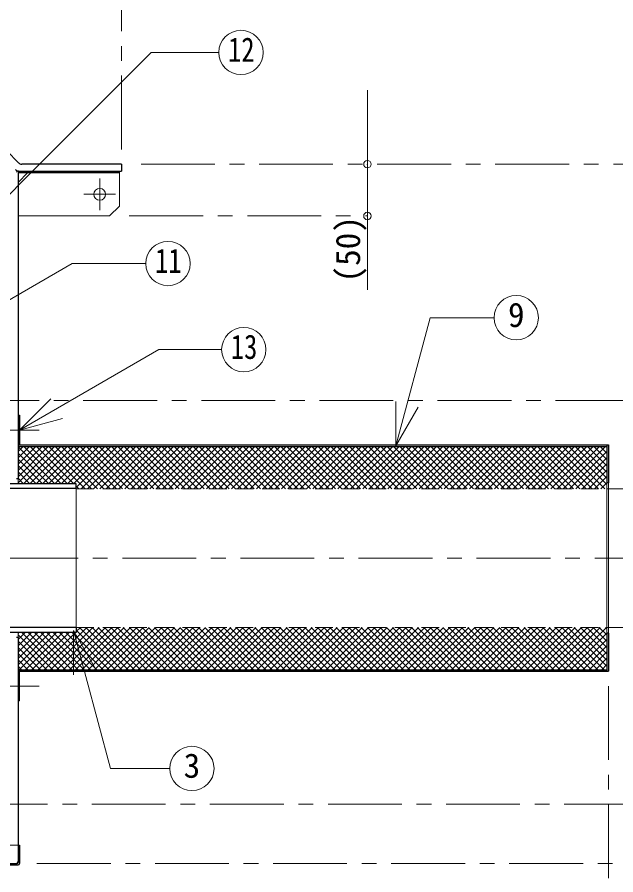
# Model space of a CAD drawing. Units: millimetres at full size, sheet at 1:15; details may follow other scales. Extents: x -3151 to 2924, y -2106 to 2109.
# Drawn here: x -929 to -321, y -1320 to -449 of the extents above; entities that cross this region are included whole.
import ezdxf
from ezdxf.enums import TextEntityAlignment as Align

# ---------------------------------------------------------------- set-up
doc = ezdxf.new("R2010")
doc.units = ezdxf.units.MM
doc.header["$LTSCALE"] = 15
doc.header["$PDMODE"] = 32
doc.header["$PDSIZE"] = 7.5
doc.linetypes.add('CHAIN1', pattern=[8, 5, -1, 1, -1])
doc.linetypes.add('DASHED1', pattern=[1.8, 1.2, -0.6])
doc.layers.add('0-0____1', color=7, linetype='Continuous', lineweight=9)
doc.layers.add('0-E_寸法', color=4, linetype='Continuous', lineweight=9)
doc.styles.add('ＭＳ ゴシック', font='')
doc.styles.get('ＭＳ ゴシック').set_extended_font_data('MS Gothic')

msp = doc.modelspace()

# ---------------------------------------------------------------- linework, layer by layer
at = {"layer": '0-0____1', "color": 4, "linetype": 'CHAIN1'}
for p, q in [((-823.4, -583.33), (-823.4, 11.67)), ((-803.4, -598.33), (236.6, -598.33)), ((-845.4, -644.93), (-845.4, -612.93)), ((-861.4, -628.93), (-829.4, -628.93)), ((-815.4, -650.93), (-573.4, -650.93)), ((-982.1, -838.33), (106.6, -838.33)), ((-950, -868.33), (-906.8, -868.33)), ((-1062.4, -998.33), (41.6, -998.33)), ((-950, -1128.33), (-906.8, -1128.33)), ((-328.4, -1128.33), (-328.4, -1628.33)), ((-973.4, -1248.33), (171.6, -1248.33)), ((-909.2, -1308.33), (236.6, -1308.33))]:
    msp.add_line(p, q, dxfattribs=at)
at = {"layer": '0-0____1', "color": 5, "lineweight": 25}
for p, q in [((-928.09, -596.82), (-939.83, -584.83)), ((-823.4, -598.33), (-924.51, -598.33)), ((-823.4, -598.33), (-823.4, -605.33)), ((-928.4, -605.33), (-823.4, -605.33)), ((-928.4, -607.73), (-928.4, -917.83)), ((-927.6, -606.93), (-825.4, -606.93)), ((-825.4, -606.93), (-825.4, -605.33)), ((-928.4, -883.33), (-328.4, -883.33)), ((-928.4, -884.93), (-330, -884.93)), ((-330, -883.33), (-330, -921.98)), ((-328.4, -883.33), (-328.4, -921.98)), ((-869.4, -922.83), (-1003.4, -922.83)), ((-928.4, -917.83), (-930, -917.83)), ((-869.4, -927.83), (-869.4, -922.83)), ((-328.4, -921.98), (-330, -921.98)), ((-869.4, -927.83), (-1008.4, -927.83)), ((-869.4, -1068.83), (-1008.4, -1068.83)), ((-928.4, -1078.83), (-930, -1078.83)), ((-928.4, -1078.83), (-928.4, -1307.53)), ((-330, -1074.68), (-330, -1113.33)), ((-328.4, -1074.68), (-330, -1074.68)), ((-328.4, -1074.68), (-328.4, -1113.33)), ((-928.4, -1111.73), (-330, -1111.73)), ((-928.4, -1113.33), (-328.4, -1113.33)), ((-928.4, -1289.93), (-926.8, -1289.93)), ((-926.8, -1289.93), (-926.8, -1308.33)), ((-2438.4, -1309.93), (-928.4, -1309.93)), ((-2437.6, -1308.33), (-929.2, -1308.33))]:
    msp.add_line(p, q, dxfattribs=at)
at = {"layer": '0-0____1', "lineweight": 18}
for p, q in [((-928.4, -616.93), (-918.4, -606.93)), ((-825.4, -640.93), (-825.4, -606.93)), ((-926.8, -868.33), (-894.98, -836.51)), ((-544.4, -884.19), (-544.4, -839.19)), ((-544.4, -884.19), (-521.9, -845.22)), ((-926.8, -868.33), (-883.34, -856.68)), ((-928.4, -917.83), (-928.4, -922.83)), ((-330, -921.98), (-330, -1074.68)), ((-328.4, -1074.68), (-328.4, -921.98)), ((-869.4, -927.83), (-869.4, -1068.83)), ((-928.4, -1073.83), (-928.4, -1078.83)), ((-872.08, -1071.88), (-872.08, -1116.88)), ((-872.08, -1071.88), (-849.58, -1110.85)), ((-926.8, -1143.33), (-926.8, -1113.33)), ((-928.4, -1143.33), (-926.8, -1143.33))]:
    msp.add_line(p, q, dxfattribs=at)
at = {"layer": '0-0____1', "color": 4, "linetype": 'DASHED1'}
for p, q in [((-869.4, -927.98), (-288.4, -927.98)), ((-869.4, -1068.68), (-288.4, -1068.68)), ((-928.4, -1289.93), (-2438.4, -1289.93))]:
    msp.add_line(p, q, dxfattribs=at)
at = {"layer": '0-0____1', "lineweight": 18}
for points in [[(-1068.6, -760.2), (-793.28, -484.88), (-724.36, -484.88)], [(-825.4, -640.93), (-835.4, -650.93), (-928.4, -650.93)], [(-1026.32, -787.47), (-873.47, -699.23), (-798.54, -699.23)], [(-544.4, -884.19), (-509.57, -754.22), (-444.59, -754.22)], [(-926.8, -868.33), (-785.35, -786.66), (-721.54, -786.66)], [(-872.08, -1071.88), (-834.54, -1211.98), (-774.2, -1211.98)]]:
    msp.add_lwpolyline(points, dxfattribs=at)
at = {"layer": '0-0____1', "color": 5, "lineweight": 25}
for points in [[(-928.4, -853.33), (-926.8, -853.33), (-926.8, -883.33)], [(-869.4, -1068.83), (-869.4, -1073.83), (-1003.4, -1073.83)]]:
    msp.add_lwpolyline(points, dxfattribs=at)
at = {"layer": '0-0____1', "lineweight": 18}
for centre, radius in [((-701.86, -484.88), 22.5), ((-845.4, -628.93), 6), ((-776.04, -699.23), 22.5), ((-422.09, -754.22), 22.5), ((-699.04, -786.66), 22.5), ((-751.7, -1211.98), 22.5)]:
    msp.add_circle(centre, radius, dxfattribs=at)
at = {"layer": '0-0____1', "color": 5, "lineweight": 25}
for centre, radius, start, end in [((-924.51, -593.33), 5, 224.3947, 270), ((-927.46, -600.33), 5, 224.3947, 270), ((-928.4, -606.93), 1.6, 90, 180), ((-927.6, -607.73), 0.8, 90, 180), ((-930, -1306.73), 1.6, 270, 0), ((-929.2, -1307.53), 0.8, 270, 0), ((-928.4, -1308.33), 1.6, 270, 0)]:
    msp.add_arc(centre, radius, start, end, dxfattribs=at)
at = {"layer": '0-E_寸法'}
for p, q in [((-573.4, -725.93), (-573.4, -523.33)), ((-928.5, -605.22), (-928.39, -605.33)), ((-928.4, -922.04), (-891.29, -884.93)), ((-928.4, -915.68), (-897.65, -884.93)), ((-928.4, -909.31), (-904.02, -884.93)), ((-928.4, -902.95), (-910.38, -884.93)), ((-928.4, -896.58), (-916.75, -884.93)), ((-928.4, -890.22), (-923.11, -884.93)), ((-928.4, -885.33), (-890.9, -922.83)), ((-922.83, -922.83), (-884.93, -884.93)), ((-922.44, -884.93), (-884.54, -922.83)), ((-916.46, -922.83), (-878.56, -884.93)), ((-916.08, -884.93), (-878.18, -922.83)), ((-910.1, -922.83), (-872.2, -884.93)), ((-909.71, -884.93), (-871.81, -922.83)), ((-903.73, -922.83), (-865.83, -884.93)), ((-903.35, -884.93), (-860.3, -927.98)), ((-897.37, -922.83), (-859.47, -884.93)), ((-896.98, -884.93), (-853.93, -927.98)), ((-891.01, -922.83), (-853.11, -884.93)), ((-890.62, -884.93), (-847.57, -927.98)), ((-884.64, -922.83), (-846.74, -884.93)), ((-884.26, -884.93), (-841.21, -927.98)), ((-878.28, -922.83), (-840.38, -884.93)), ((-877.89, -884.93), (-834.84, -927.98)), ((-871.91, -922.83), (-834.01, -884.93)), ((-871.53, -884.93), (-828.48, -927.98)), ((-869.4, -926.68), (-827.65, -884.93)), ((-865.16, -884.93), (-822.11, -927.98)), ((-864.34, -927.98), (-821.29, -884.93)), ((-858.8, -884.93), (-815.75, -927.98)), ((-857.97, -927.98), (-814.92, -884.93)), ((-852.44, -884.93), (-809.39, -927.98)), ((-851.61, -927.98), (-808.56, -884.93)), ((-846.07, -884.93), (-803.02, -927.98)), ((-845.24, -927.98), (-802.19, -884.93)), ((-839.71, -884.93), (-796.66, -927.98)), ((-838.88, -927.98), (-795.83, -884.93)), ((-833.34, -884.93), (-790.29, -927.98)), ((-832.52, -927.98), (-789.47, -884.93)), ((-826.98, -884.93), (-783.93, -927.98)), ((-826.15, -927.98), (-783.1, -884.93)), ((-820.62, -884.93), (-777.57, -927.98)), ((-819.79, -927.98), (-776.74, -884.93)), ((-814.25, -884.93), (-771.2, -927.98)), ((-813.42, -927.98), (-770.37, -884.93)), ((-807.89, -884.93), (-764.84, -927.98)), ((-807.06, -927.98), (-764.01, -884.93)), ((-801.52, -884.93), (-758.47, -927.98)), ((-800.7, -927.98), (-757.65, -884.93)), ((-795.16, -884.93), (-752.11, -927.98)), ((-794.33, -927.98), (-751.28, -884.93)), ((-788.8, -884.93), (-745.75, -927.98)), ((-787.97, -927.98), (-744.92, -884.93)), ((-782.43, -884.93), (-739.38, -927.98)), ((-781.6, -927.98), (-738.55, -884.93)), ((-776.07, -884.93), (-733.02, -927.98)), ((-775.24, -927.98), (-732.19, -884.93)), ((-769.7, -884.93), (-726.65, -927.98)), ((-768.88, -927.98), (-725.83, -884.93)), ((-763.34, -884.93), (-720.29, -927.98)), ((-762.51, -927.98), (-719.46, -884.93)), ((-756.98, -884.93), (-713.93, -927.98)), ((-756.15, -927.98), (-713.1, -884.93)), ((-750.61, -884.93), (-707.56, -927.98)), ((-749.78, -927.98), (-706.73, -884.93)), ((-744.25, -884.93), (-701.2, -927.98)), ((-743.42, -927.98), (-700.37, -884.93)), ((-737.88, -884.93), (-694.83, -927.98)), ((-737.06, -927.98), (-694.01, -884.93)), ((-731.52, -884.93), (-688.47, -927.98)), ((-730.69, -927.98), (-687.64, -884.93)), ((-725.16, -884.93), (-682.11, -927.98)), ((-724.33, -927.98), (-681.28, -884.93)), ((-718.79, -884.93), (-675.74, -927.98)), ((-717.96, -927.98), (-674.91, -884.93)), ((-712.43, -884.93), (-669.38, -927.98)), ((-711.6, -927.98), (-668.55, -884.93)), ((-706.06, -884.93), (-663.01, -927.98)), ((-705.24, -927.98), (-662.19, -884.93)), ((-699.7, -884.93), (-656.65, -927.98)), ((-698.87, -927.98), (-655.82, -884.93)), ((-693.34, -884.93), (-650.29, -927.98)), ((-692.51, -927.98), (-649.46, -884.93)), ((-686.97, -884.93), (-643.92, -927.98)), ((-686.14, -927.98), (-643.09, -884.93)), ((-680.61, -884.93), (-637.56, -927.98)), ((-679.78, -927.98), (-636.73, -884.93)), ((-674.24, -884.93), (-631.19, -927.98)), ((-673.42, -927.98), (-630.37, -884.93)), ((-667.88, -884.93), (-624.83, -927.98)), ((-667.05, -927.98), (-624, -884.93)), ((-661.52, -884.93), (-618.47, -927.98)), ((-660.69, -927.98), (-617.64, -884.93)), ((-655.15, -884.93), (-612.1, -927.98)), ((-654.33, -927.98), (-611.28, -884.93)), ((-648.79, -884.93), (-605.74, -927.98)), ((-647.96, -927.98), (-604.91, -884.93)), ((-642.43, -884.93), (-599.38, -927.98)), ((-641.6, -927.98), (-598.55, -884.93)), ((-636.06, -884.93), (-593.01, -927.98)), ((-635.23, -927.98), (-592.18, -884.93)), ((-629.7, -884.93), (-586.65, -927.98)), ((-628.87, -927.98), (-585.82, -884.93)), ((-623.33, -884.93), (-580.28, -927.98)), ((-622.51, -927.98), (-579.46, -884.93)), ((-616.97, -884.93), (-573.92, -927.98)), ((-616.14, -927.98), (-573.09, -884.93)), ((-610.61, -884.93), (-567.56, -927.98)), ((-609.78, -927.98), (-566.73, -884.93)), ((-604.24, -884.93), (-561.19, -927.98)), ((-603.41, -927.98), (-560.36, -884.93)), ((-597.88, -884.93), (-554.83, -927.98)), ((-597.05, -927.98), (-554, -884.93)), ((-591.51, -884.93), (-548.46, -927.98)), ((-590.69, -927.98), (-547.64, -884.93)), ((-585.15, -884.93), (-542.1, -927.98)), ((-584.32, -927.98), (-541.27, -884.93)), ((-578.79, -884.93), (-535.74, -927.98)), ((-577.96, -927.98), (-534.91, -884.93)), ((-572.42, -884.93), (-529.37, -927.98)), ((-571.59, -927.98), (-528.54, -884.93)), ((-566.06, -884.93), (-523.01, -927.98)), ((-565.23, -927.98), (-522.18, -884.93)), ((-559.69, -884.93), (-516.64, -927.98)), ((-558.87, -927.98), (-515.82, -884.93)), ((-553.33, -884.93), (-510.28, -927.98)), ((-552.5, -927.98), (-509.45, -884.93)), ((-546.97, -884.93), (-503.92, -927.98)), ((-546.14, -927.98), (-503.09, -884.93)), ((-540.6, -884.93), (-497.55, -927.98)), ((-539.77, -927.98), (-496.72, -884.93)), ((-534.24, -884.93), (-491.19, -927.98)), ((-533.41, -927.98), (-490.36, -884.93)), ((-527.87, -884.93), (-484.82, -927.98)), ((-527.05, -927.98), (-484, -884.93)), ((-521.51, -884.93), (-478.46, -927.98)), ((-520.68, -927.98), (-477.63, -884.93)), ((-515.15, -884.93), (-472.1, -927.98)), ((-514.32, -927.98), (-471.27, -884.93)), ((-508.78, -884.93), (-465.73, -927.98)), ((-507.95, -927.98), (-464.9, -884.93)), ((-502.42, -884.93), (-459.37, -927.98)), ((-501.59, -927.98), (-458.54, -884.93)), ((-496.05, -884.93), (-453, -927.98)), ((-495.23, -927.98), (-452.18, -884.93)), ((-489.69, -884.93), (-446.64, -927.98)), ((-488.86, -927.98), (-445.81, -884.93)), ((-483.33, -884.93), (-440.28, -927.98)), ((-482.5, -927.98), (-439.45, -884.93)), ((-476.96, -884.93), (-433.91, -927.98)), ((-476.13, -927.98), (-433.08, -884.93)), ((-470.6, -884.93), (-427.55, -927.98)), ((-469.77, -927.98), (-426.72, -884.93)), ((-464.23, -884.93), (-421.18, -927.98)), ((-463.41, -927.98), (-420.36, -884.93)), ((-457.87, -884.93), (-414.82, -927.98)), ((-457.04, -927.98), (-413.99, -884.93)), ((-451.51, -884.93), (-408.46, -927.98)), ((-450.68, -927.98), (-407.63, -884.93)), ((-445.14, -884.93), (-402.09, -927.98)), ((-444.31, -927.98), (-401.26, -884.93)), ((-438.78, -884.93), (-395.73, -927.98)), ((-437.95, -927.98), (-394.9, -884.93)), ((-432.41, -884.93), (-389.36, -927.98)), ((-431.59, -927.98), (-388.54, -884.93)), ((-426.05, -884.93), (-383, -927.98)), ((-425.22, -927.98), (-382.17, -884.93)), ((-419.69, -884.93), (-376.64, -927.98)), ((-418.86, -927.98), (-375.81, -884.93)), ((-413.32, -884.93), (-370.27, -927.98)), ((-412.49, -927.98), (-369.44, -884.93)), ((-406.96, -884.93), (-363.91, -927.98)), ((-406.13, -927.98), (-363.08, -884.93)), ((-400.59, -884.93), (-357.54, -927.98)), ((-399.77, -927.98), (-356.72, -884.93)), ((-394.23, -884.93), (-351.18, -927.98)), ((-393.4, -927.98), (-350.35, -884.93)), ((-387.87, -884.93), (-344.82, -927.98)), ((-387.04, -927.98), (-343.99, -884.93)), ((-381.5, -884.93), (-338.45, -927.98)), ((-380.67, -927.98), (-337.62, -884.93)), ((-375.14, -884.93), (-332.09, -927.98)), ((-374.31, -927.98), (-331.26, -884.93)), ((-368.77, -884.93), (-330, -923.7)), ((-362.41, -884.93), (-330, -917.33)), ((-356.05, -884.93), (-330, -910.97)), ((-349.68, -884.93), (-330, -904.61)), ((-343.32, -884.93), (-330, -898.24)), ((-336.96, -884.93), (-330, -891.88)), ((-330.59, -884.93), (-330, -885.51)), ((-928.4, -891.69), (-897.27, -922.83)), ((-367.95, -927.98), (-330, -890.03)), ((-361.58, -927.98), (-330, -896.4)), ((-928.4, -898.05), (-903.63, -922.83)), ((-928.4, -904.42), (-910, -922.83)), ((-355.22, -927.98), (-330, -902.76)), ((-928.4, -910.78), (-916.36, -922.83)), ((-348.86, -927.98), (-330, -909.12)), ((-928.4, -917.15), (-922.72, -922.83)), ((-342.49, -927.98), (-330, -915.49)), ((-336.13, -927.98), (-330, -921.85)), ((-869.4, -925.23), (-866.66, -927.98)), ((-901.71, -1111.73), (-858.66, -1068.68)), ((-895.35, -1111.73), (-852.3, -1068.68)), ((-888.99, -1111.73), (-845.94, -1068.68)), ((-882.62, -1111.73), (-839.57, -1068.68)), ((-876.26, -1111.73), (-833.21, -1068.68)), ((-869.89, -1111.73), (-826.84, -1068.68)), ((-869.4, -1073.05), (-865.03, -1068.68)), ((-865.97, -1068.68), (-822.92, -1111.73)), ((-863.53, -1111.73), (-820.48, -1068.68)), ((-859.6, -1068.68), (-816.55, -1111.73)), ((-857.17, -1111.73), (-814.12, -1068.68)), ((-853.24, -1068.68), (-810.19, -1111.73)), ((-850.8, -1111.73), (-807.75, -1068.68)), ((-846.88, -1068.68), (-803.83, -1111.73)), ((-844.44, -1111.73), (-801.39, -1068.68)), ((-840.51, -1068.68), (-797.46, -1111.73)), ((-838.08, -1111.73), (-795.03, -1068.68)), ((-834.15, -1068.68), (-791.1, -1111.73)), ((-831.71, -1111.73), (-788.66, -1068.68)), ((-827.78, -1068.68), (-784.73, -1111.73)), ((-825.35, -1111.73), (-782.3, -1068.68)), ((-821.42, -1068.68), (-778.37, -1111.73)), ((-818.98, -1111.73), (-775.93, -1068.68)), ((-815.06, -1068.68), (-772.01, -1111.73)), ((-812.62, -1111.73), (-769.57, -1068.68)), ((-808.69, -1068.68), (-765.64, -1111.73)), ((-806.26, -1111.73), (-763.21, -1068.68)), ((-802.33, -1068.68), (-759.28, -1111.73)), ((-799.89, -1111.73), (-756.84, -1068.68)), ((-795.97, -1068.68), (-752.92, -1111.73)), ((-793.53, -1111.73), (-750.48, -1068.68)), ((-789.6, -1068.68), (-746.55, -1111.73)), ((-787.16, -1111.73), (-744.11, -1068.68)), ((-783.24, -1068.68), (-740.19, -1111.73)), ((-780.8, -1111.73), (-737.75, -1068.68)), ((-776.87, -1068.68), (-733.82, -1111.73)), ((-774.44, -1111.73), (-731.39, -1068.68)), ((-770.51, -1068.68), (-727.46, -1111.73)), ((-768.07, -1111.73), (-725.02, -1068.68)), ((-764.15, -1068.68), (-721.1, -1111.73)), ((-761.71, -1111.73), (-718.66, -1068.68)), ((-757.78, -1068.68), (-714.73, -1111.73)), ((-755.34, -1111.73), (-712.29, -1068.68)), ((-751.42, -1068.68), (-708.37, -1111.73)), ((-748.98, -1111.73), (-705.93, -1068.68)), ((-745.05, -1068.68), (-702, -1111.73)), ((-742.62, -1111.73), (-699.57, -1068.68)), ((-738.69, -1068.68), (-695.64, -1111.73)), ((-736.25, -1111.73), (-693.2, -1068.68)), ((-732.33, -1068.68), (-689.28, -1111.73)), ((-729.89, -1111.73), (-686.84, -1068.68)), ((-725.96, -1068.68), (-682.91, -1111.73)), ((-723.52, -1111.73), (-680.47, -1068.68)), ((-719.6, -1068.68), (-676.55, -1111.73)), ((-717.16, -1111.73), (-674.11, -1068.68)), ((-713.23, -1068.68), (-670.18, -1111.73)), ((-710.8, -1111.73), (-667.75, -1068.68)), ((-706.87, -1068.68), (-663.82, -1111.73)), ((-704.43, -1111.73), (-661.38, -1068.68)), ((-700.51, -1068.68), (-657.46, -1111.73)), ((-698.07, -1111.73), (-655.02, -1068.68)), ((-694.14, -1068.68), (-651.09, -1111.73)), ((-691.7, -1111.73), (-648.65, -1068.68)), ((-687.78, -1068.68), (-644.73, -1111.73)), ((-685.34, -1111.73), (-642.29, -1068.68)), ((-681.41, -1068.68), (-638.36, -1111.73)), ((-678.98, -1111.73), (-635.93, -1068.68)), ((-675.05, -1068.68), (-632, -1111.73)), ((-672.61, -1111.73), (-629.56, -1068.68)), ((-668.69, -1068.68), (-625.64, -1111.73)), ((-666.25, -1111.73), (-623.2, -1068.68)), ((-662.32, -1068.68), (-619.27, -1111.73)), ((-659.88, -1111.73), (-616.83, -1068.68)), ((-655.96, -1068.68), (-612.91, -1111.73)), ((-653.52, -1111.73), (-610.47, -1068.68)), ((-649.59, -1068.68), (-606.54, -1111.73)), ((-647.16, -1111.73), (-604.11, -1068.68)), ((-643.23, -1068.68), (-600.18, -1111.73)), ((-640.79, -1111.73), (-597.74, -1068.68)), ((-636.87, -1068.68), (-593.82, -1111.73)), ((-634.43, -1111.73), (-591.38, -1068.68)), ((-630.5, -1068.68), (-587.45, -1111.73)), ((-628.06, -1111.73), (-585.01, -1068.68)), ((-624.14, -1068.68), (-581.09, -1111.73)), ((-621.7, -1111.73), (-578.65, -1068.68)), ((-617.77, -1068.68), (-574.72, -1111.73)), ((-615.34, -1111.73), (-572.29, -1068.68)), ((-611.41, -1068.68), (-568.36, -1111.73)), ((-608.97, -1111.73), (-565.92, -1068.68)), ((-605.05, -1068.68), (-562, -1111.73)), ((-602.61, -1111.73), (-559.56, -1068.68)), ((-598.68, -1068.68), (-555.63, -1111.73)), ((-596.24, -1111.73), (-553.19, -1068.68)), ((-592.32, -1068.68), (-549.27, -1111.73)), ((-589.88, -1111.73), (-546.83, -1068.68)), ((-585.95, -1068.68), (-542.9, -1111.73)), ((-583.52, -1111.73), (-540.47, -1068.68)), ((-579.59, -1068.68), (-536.54, -1111.73)), ((-577.15, -1111.73), (-534.1, -1068.68)), ((-573.23, -1068.68), (-530.18, -1111.73)), ((-570.79, -1111.73), (-527.74, -1068.68)), ((-566.86, -1068.68), (-523.81, -1111.73)), ((-564.42, -1111.73), (-521.37, -1068.68)), ((-560.5, -1068.68), (-517.45, -1111.73)), ((-558.06, -1111.73), (-515.01, -1068.68)), ((-554.13, -1068.68), (-511.08, -1111.73)), ((-551.7, -1111.73), (-508.65, -1068.68)), ((-547.77, -1068.68), (-504.72, -1111.73)), ((-545.33, -1111.73), (-502.28, -1068.68)), ((-541.41, -1068.68), (-498.36, -1111.73)), ((-538.97, -1111.73), (-495.92, -1068.68)), ((-535.04, -1068.68), (-491.99, -1111.73)), ((-532.61, -1111.73), (-489.56, -1068.68)), ((-528.68, -1068.68), (-485.63, -1111.73)), ((-526.24, -1111.73), (-483.19, -1068.68)), ((-522.31, -1068.68), (-479.26, -1111.73)), ((-519.88, -1111.73), (-476.83, -1068.68)), ((-515.95, -1068.68), (-472.9, -1111.73)), ((-513.51, -1111.73), (-470.46, -1068.68)), ((-509.59, -1068.68), (-466.54, -1111.73)), ((-507.15, -1111.73), (-464.1, -1068.68)), ((-503.22, -1068.68), (-460.17, -1111.73)), ((-500.79, -1111.73), (-457.74, -1068.68)), ((-496.86, -1068.68), (-453.81, -1111.73)), ((-494.42, -1111.73), (-451.37, -1068.68)), ((-490.49, -1068.68), (-447.44, -1111.73)), ((-488.06, -1111.73), (-445.01, -1068.68)), ((-484.13, -1068.68), (-441.08, -1111.73)), ((-481.69, -1111.73), (-438.64, -1068.68)), ((-477.77, -1068.68), (-434.72, -1111.73)), ((-475.33, -1111.73), (-432.28, -1068.68)), ((-471.4, -1068.68), (-428.35, -1111.73)), ((-468.97, -1111.73), (-425.92, -1068.68)), ((-465.04, -1068.68), (-421.99, -1111.73)), ((-462.6, -1111.73), (-419.55, -1068.68)), ((-458.68, -1068.68), (-415.63, -1111.73)), ((-456.24, -1111.73), (-413.19, -1068.68)), ((-452.31, -1068.68), (-409.26, -1111.73)), ((-449.87, -1111.73), (-406.82, -1068.68)), ((-445.95, -1068.68), (-402.9, -1111.73)), ((-443.51, -1111.73), (-400.46, -1068.68)), ((-439.58, -1068.68), (-396.53, -1111.73)), ((-437.15, -1111.73), (-394.1, -1068.68)), ((-433.22, -1068.68), (-390.17, -1111.73)), ((-430.78, -1111.73), (-387.73, -1068.68)), ((-426.86, -1068.68), (-383.81, -1111.73)), ((-424.42, -1111.73), (-381.37, -1068.68)), ((-420.49, -1068.68), (-377.44, -1111.73)), ((-418.05, -1111.73), (-375, -1068.68)), ((-414.13, -1068.68), (-371.08, -1111.73)), ((-411.69, -1111.73), (-368.64, -1068.68)), ((-407.76, -1068.68), (-364.71, -1111.73)), ((-405.33, -1111.73), (-362.28, -1068.68)), ((-401.4, -1068.68), (-358.35, -1111.73)), ((-398.96, -1111.73), (-355.91, -1068.68)), ((-395.04, -1068.68), (-351.99, -1111.73)), ((-392.6, -1111.73), (-349.55, -1068.68)), ((-388.67, -1068.68), (-345.62, -1111.73)), ((-386.23, -1111.73), (-343.18, -1068.68)), ((-382.31, -1068.68), (-339.26, -1111.73)), ((-379.87, -1111.73), (-336.82, -1068.68)), ((-375.94, -1068.68), (-332.89, -1111.73)), ((-373.51, -1111.73), (-330.46, -1068.68)), ((-369.58, -1068.68), (-330, -1108.25)), ((-363.22, -1068.68), (-330, -1101.89)), ((-356.85, -1068.68), (-330, -1095.52)), ((-350.49, -1068.68), (-330, -1089.16)), ((-344.12, -1068.68), (-330, -1082.8)), ((-337.76, -1068.68), (-330, -1076.43)), ((-331.4, -1068.68), (-330, -1070.07)), ((-928.4, -1106.59), (-895.63, -1073.83)), ((-928.4, -1100.23), (-902, -1073.83)), ((-928.4, -1093.87), (-908.36, -1073.83)), ((-928.4, -1087.5), (-914.73, -1073.83)), ((-928.4, -1081.14), (-921.09, -1073.83)), ((-928.4, -1074.77), (-927.45, -1073.83)), ((-928.4, -1076.24), (-892.92, -1111.73)), ((-927.17, -1111.73), (-889.27, -1073.83)), ((-924.46, -1073.83), (-886.56, -1111.73)), ((-920.81, -1111.73), (-882.91, -1073.83)), ((-918.09, -1073.83), (-880.19, -1111.73)), ((-914.44, -1111.73), (-876.54, -1073.83)), ((-911.73, -1073.83), (-873.83, -1111.73)), ((-908.08, -1111.73), (-870.18, -1073.83)), ((-905.37, -1073.83), (-867.47, -1111.73)), ((-899, -1073.83), (-861.1, -1111.73)), ((-892.64, -1073.83), (-854.74, -1111.73)), ((-886.27, -1073.83), (-848.37, -1111.73)), ((-879.91, -1073.83), (-842.01, -1111.73)), ((-873.55, -1073.83), (-835.65, -1111.73)), ((-869.4, -1071.6), (-829.28, -1111.73)), ((-367.14, -1111.73), (-330, -1074.59)), ((-928.4, -1082.61), (-899.29, -1111.73)), ((-360.78, -1111.73), (-330, -1080.95)), ((-354.41, -1111.73), (-330, -1087.31)), ((-928.4, -1088.97), (-905.65, -1111.73)), ((-928.4, -1095.34), (-912.01, -1111.73)), ((-348.05, -1111.73), (-330, -1093.68)), ((-928.4, -1101.7), (-918.38, -1111.73)), ((-341.69, -1111.73), (-330, -1100.04)), ((-928.4, -1108.06), (-924.74, -1111.73)), ((-335.32, -1111.73), (-330, -1106.41))]:
    msp.add_line(p, q, dxfattribs=at)
at = {"layer": '0-E_寸法', "color": 1}
for p in [(-573.4, -598.33), (-573.4, -650.93)]:
    msp.add_point(p, dxfattribs=at)

# ---------------------------------------------------------------- texts
at = {"layer": '0-0____1', "style": 'ＭＳ ゴシック', "width": 0.8}
for s, p in [('12', (-714.98, -501.75)), ('11', (-789.17, -716.1)), ('13', (-712.16, -803.53))]:
    msp.add_text(s, height=24.74, dxfattribs=at).set_placement(p, align=Align.BOTTOM_LEFT)
at = {"layer": '0-0____1', "style": 'ＭＳ ゴシック'}
for s, p in [('9', (-430.52, -771.1)), ('3', (-760.14, -1228.85))]:
    msp.add_text(s, height=24.74, dxfattribs=at).set_placement(p, align=Align.BOTTOM_LEFT)
at = {"layer": '0-E_寸法', "color": 7, "style": 'ＭＳ ゴシック'}
msp.add_text('(50)', height=24.74, rotation=90, dxfattribs=at).set_placement((-573.4, -718.43), align=Align.BOTTOM_LEFT)

doc.saveas('drawing.dxf')
